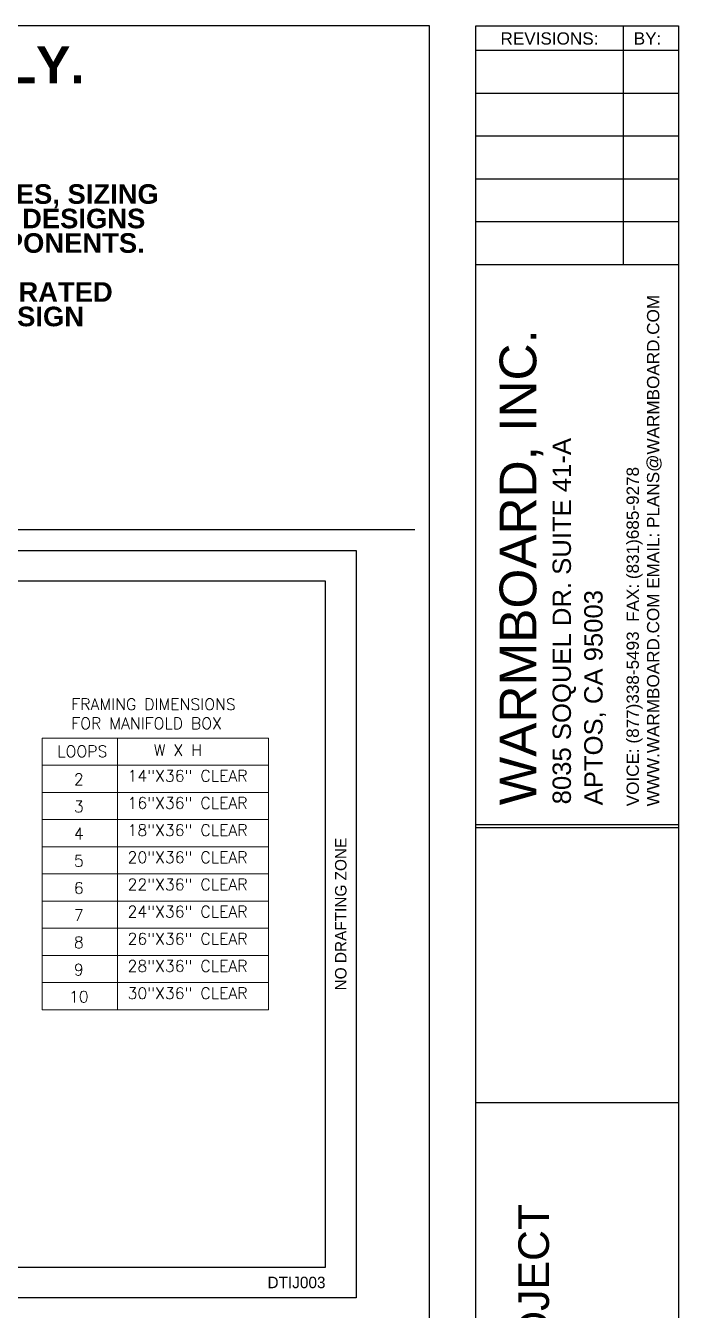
# Paper-space layout 'M&T INST' of a CAD drawing. Header units: inches. Extents: x 0.2 to 34.4, y 0.5 to 23.
# Drawn here: x 27.69 to 34.35, y 9.88 to 23 of the extents above; entities that cross this region are included whole.
import ezdxf
from ezdxf.enums import TextEntityAlignment as Align

# ---------------------------------------------------------------- set-up
doc = ezdxf.new("R2010")
doc.units = ezdxf.units.IN
doc.header["$MEASUREMENT"] = 0
doc.layers.add('Title Block', color=7, linetype='Continuous')
doc.styles.add('BANK', font='bgothl.ttf')
doc.styles.add('SIMPLEX', font='simplex.shx', dxfattribs={"height": 0.09375})
doc.styles.get("Standard").update_dxf_attribs({"font": 'arial.ttf'})
picture_1 = doc.add_image_def('image1.gif', size_in_pixel=(300, 218))

# ---------------------------------------------------------------- blocks, each defined once
blk = doc.blocks.new('SINGLE MANIFOLD')
at = {"layer": 'Defpoints'}
blk.add_lwpolyline([(8.36965, -6.38453), (-8.06189, -6.38453), (-8.06189, -0.28087), (8.36965, -0.28087)], close=True, dxfattribs=at)
at = {"layer": 'Title Block', "color": 0}
blk.add_line((-7.98566, -0.10829), (8.84931, -0.10829), dxfattribs=at)
at = {"layer": 'Title Block', "color": 0, "lineweight": 9, "ltscale": 12}
for p, q in [((5.80514, -4.03183), (5.80514, -1.8124)), ((5.80514, -1.8124), (7.65499, -1.8124)), ((6.42099, -1.8124), (6.42099, -4.03183)), ((7.65499, -1.8124), (7.65499, -4.03183)), ((5.80514, -4.03183), (7.65499, -4.03183))]:
    blk.add_line(p, q, dxfattribs=at)
at = {"layer": 'Title Block', "lineweight": 9, "ltscale": 12}
for p, q in [((5.80514, -2.03434), (7.65499, -2.03434)), ((5.80514, -2.25629), (7.65499, -2.25629)), ((5.80514, -2.47823), (7.65499, -2.47823)), ((5.80514, -2.70017), (7.65499, -2.70017)), ((5.80514, -2.92212), (7.65499, -2.92212)), ((5.80514, -3.14406), (7.65499, -3.14406)), ((5.80514, -3.366), (7.65499, -3.366)), ((5.80514, -3.58795), (7.65499, -3.58795)), ((5.80514, -3.80989), (7.65499, -3.80989))]:
    blk.add_line(p, q, dxfattribs=at)
at = {"layer": 'Title Block', "color": 0}
blk.add_lwpolyline([(-7.81189, -6.13453), (8.11965, -6.13453), (8.11965, -0.53087), (-7.81189, -0.53087)], close=True, dxfattribs=at)
at = {"layer": 'Defpoints', "insert": (8.24465, -3.25), "char_height": 0.09375, "attachment_point": 5, "rotation": 90, "style": 'BANK'}
blk.add_mtext('NO DRAFTING ZONE', dxfattribs=at)
at = {"layer": 'Defpoints', "insert": (8.11965, -6.25953), "char_height": 0.09375, "attachment_point": 6, "style": 'BANK'}
blk.add_mtext('DTIJ003', dxfattribs=at)
at = {"layer": 'Title Block', "lineweight": 30, "char_height": 0.09375, "style": 'SIMPLEX'}
for s, insert, width, attachment_point in [('FRAMING DIMENSIONS\\PFOR MANIFOLD BOX', (6.04466, -1.4892), 2.2913226, 1), ('W X H', (6.71795, -1.86497), 5.2204748, 1), ('14"X36" CLEAR', (6.50339, -2.07379), 5.2204748, 1), ('2', (6.10541, -2.14986), 0.4682562, 5), ('16"X36" CLEAR', (6.50339, -2.29573), 5.2204748, 1), ('3', (6.10541, -2.3718), 0.4682562, 5), ('18"X36" CLEAR', (6.50339, -2.51767), 5.2204748, 1), ('4', (6.10541, -2.59374), 0.4682562, 5), ('5', (6.10541, -2.81569), 0.4682562, 5), ('20"X36" CLEAR', (6.50339, -2.73962), 5.2204748, 1), ('6', (6.10541, -3.03763), 0.4682562, 5), ('22"X36" CLEAR', (6.50339, -2.96156), 5.2204748, 1), ('7', (6.10541, -3.25957), 0.4682562, 5), ('24"X36" CLEAR', (6.50339, -3.1835), 5.2204748, 1), ('8', (6.10541, -3.48152), 0.4682562, 5), ('26"X36" CLEAR', (6.50339, -3.40545), 5.2204748, 1), ('9', (6.10541, -3.70346), 0.4682562, 5), ('28"X36" CLEAR', (6.50339, -3.62739), 5.2204748, 1), ('10', (6.10541, -3.9254), 0.4682562, 5), ('30"X36" CLEAR', (6.50339, -3.84933), 5.2204748, 1)]:
    blk.add_mtext(s, dxfattribs=dict(at, insert=insert, width=width, attachment_point=attachment_point))
at = {"layer": 'Title Block', "color": 0, "lineweight": 30, "insert": (6.13395, -1.92123), "char_height": 0.09375, "width": 1.2729516, "attachment_point": 5, "style": 'SIMPLEX'}
blk.add_mtext('LOOPS', dxfattribs=at)
blk = doc.blocks.new('WB Title Block')
for p, q in [((32.287, 23), (34.352, 23)), ((32.287, 0.517), (32.287, 23)), ((33.789, 23), (33.789, 20.562)), ((34.352, 23), (34.352, 0.517)), ((32.287, 22.75), (34.352, 22.75)), ((32.287, 22.312), (34.352, 22.312)), ((32.287, 21.875), (34.352, 21.875)), ((32.287, 21.437), (34.352, 21.437)), ((32.287, 21), (34.352, 21)), ((32.287, 20.562), (34.352, 20.562)), ((32.287, 14.812), (34.352, 14.812))]:
    blk.add_line(p, q)
at = {"lineweight": 30}
blk.add_lwpolyline([(0.188, 0.5), (31.812, 0.5), (31.812, 23), (0.188, 23)], close=True, dxfattribs=at)
for s, p in [('REVISIONS:', (32.537, 22.807)), ('BY:', (33.897, 22.807))]:
    blk.add_text(s, height=0.125).set_placement(p)
for s, p in [('WWW.WARMBOARD.COM EMAIL: PLANS@WARMBOARD.COM', (34.157, 15.03)), ('VOICE: (877)338-5493  FAX: (831)685-9278', (33.949, 15.03))]:
    blk.add_text(s, height=0.125, rotation=90).set_placement(p)
at = {"lineweight": 25}
blk.add_text('WARMBOARD, INC.', height=0.375, rotation=90, dxfattribs=at).set_placement((32.903, 15.041))
at = {"lineweight": 13}
for s, p in [('8035 SOQUEL DR. SUITE 41-A', (33.256, 15.05)), ('APTOS, CA 95003', (33.579, 15.04))]:
    blk.add_text(s, height=0.1875, rotation=90, dxfattribs=at).set_placement(p)
at = {"insert": (32.878, 9.041), "char_height": 0.3125, "attachment_point": 5, "rotation": 90}
blk.add_mtext_dynamic_manual_height_columns('GALLAS PROJECT', width=5.94263, gutter_width=30, heights=[0], dxfattribs=at)
blk.add_attdef('PANEL/TUBING', text='', height=0.312, rotation=90).set_placement((33.006, 4.33), align=Align.MIDDLE_CENTER)
for tag, height, p in [('DATE', 0.125, (33.592, 2.434)), ('1/4"', 0.125, (33.386, 2.125)), ('DESIGNER', 0.125, (33.694, 1.786)), ('REVIEWED', 0.125, (33.83, 1.487)), ('1', 0.25, (32.858, 0.862))]:
    blk.add_attdef(tag, text='', height=height).set_placement(p, align=Align.MIDDLE_CENTER)
image = blk.add_image(picture_1, insert=(34.352, 12.003), size_in_units=(2.841, 2.065), rotation=90)
image.dxf.flags = 7

psp = doc.layouts.new('M&T INST')

# ---------------------------------------------------------------- linework, layer by layer
at = {"layer": 'Title Block', "lineweight": 30}
psp.add_lwpolyline([(0.188, 0.5), (31.812, 0.5), (31.812, 23), (0.188, 23)], close=True, dxfattribs=at)

# ---------------------------------------------------------------- block references
at = {"layer": 'Title Block'}
psp.add_blockref('WB Title Block', (0, 0), dxfattribs=at)
at = {"layer": 'Title Block', "xscale": 1.25, "yscale": 1.25, "zscale": 1.25}
psp.add_blockref('SINGLE MANIFOLD', (20.602, 17.992), dxfattribs=at)

# ---------------------------------------------------------------- texts
at = {"layer": 'Title Block', "insert": (2.518, 22.788), "char_height": 0.25, "width": 26.5666, "attachment_point": 1, "line_spacing_factor": 0.75}
psp.add_mtext('\\pi0.83565;{\\fArial|b1|i0|c0|p34;\\H1.5x;THIS WARMBOARD DESIGN CONSIST OF: SPECIFYING PANELS, TUBING, AND MANIFOLDS ONLY.\\H0.66667x; \\P\\pi13.283;\\P\\pi7.4126;WARMBOARD SHOP DRAWINGS DO NOT INCLUDE THE FOLLOWING:\\P\\pi13.283;\\P\\pi0.068976;\\H0.8x;ROOM BY ROOM HEAT LOSS CALCULATIONS, PROPER DESIGN OF FLOW RATES, REQUIRED WATER TEMPERATURES, SIZING OF CIRCULATION PUMPS, SIZING OF DISTRIBUTION LINES, SIZING \\P\\pi0.19449;OF OTHER COMPONENTS NECESSARY FOR PROPER HYDRONIC SYSTEM OPERATION, SPECIFICATION OF HEAT SOURCE, OR COMPLETE ELECTRONIC CONTROL STRATEGY.  SUCH DESIGNS \\P\\pi0.20383;SERVICES RELATED TO THESE COMPONENTS OF A HYDRONIC SYSTEM ARE TYPICALLY PERFORMED BY THOSE RESPONSIBLE FOR  SUPPLYING AND/OR INSTALLING THESE COMPONENTS.\\P\\pi13.244; \\P\\pi0.51618;WARMBOARD INC. HIGHLY RECOMMENDS CONSULTING WITH A QUALIFIED RADIANT DESIGNER, MECHANICAL ENGINEER OR MECHANICAL CONTRACTOR FOR COMPLETE INTEGRATED \\P\\pi0.82669;SYSTEM DESIGN THAT MEETS OR EXCEEDS RPA GUIDELINES. DESIGN PROFESSIONALS SHALL RELY ON WARMBOARD TUBING LAYOUTS AND OUTPUT TABLES FOR THEIR DESIGN \\P\\pi12.159;CALCULATIONS.}', dxfattribs=at)

doc.saveas('drawing.dxf')
